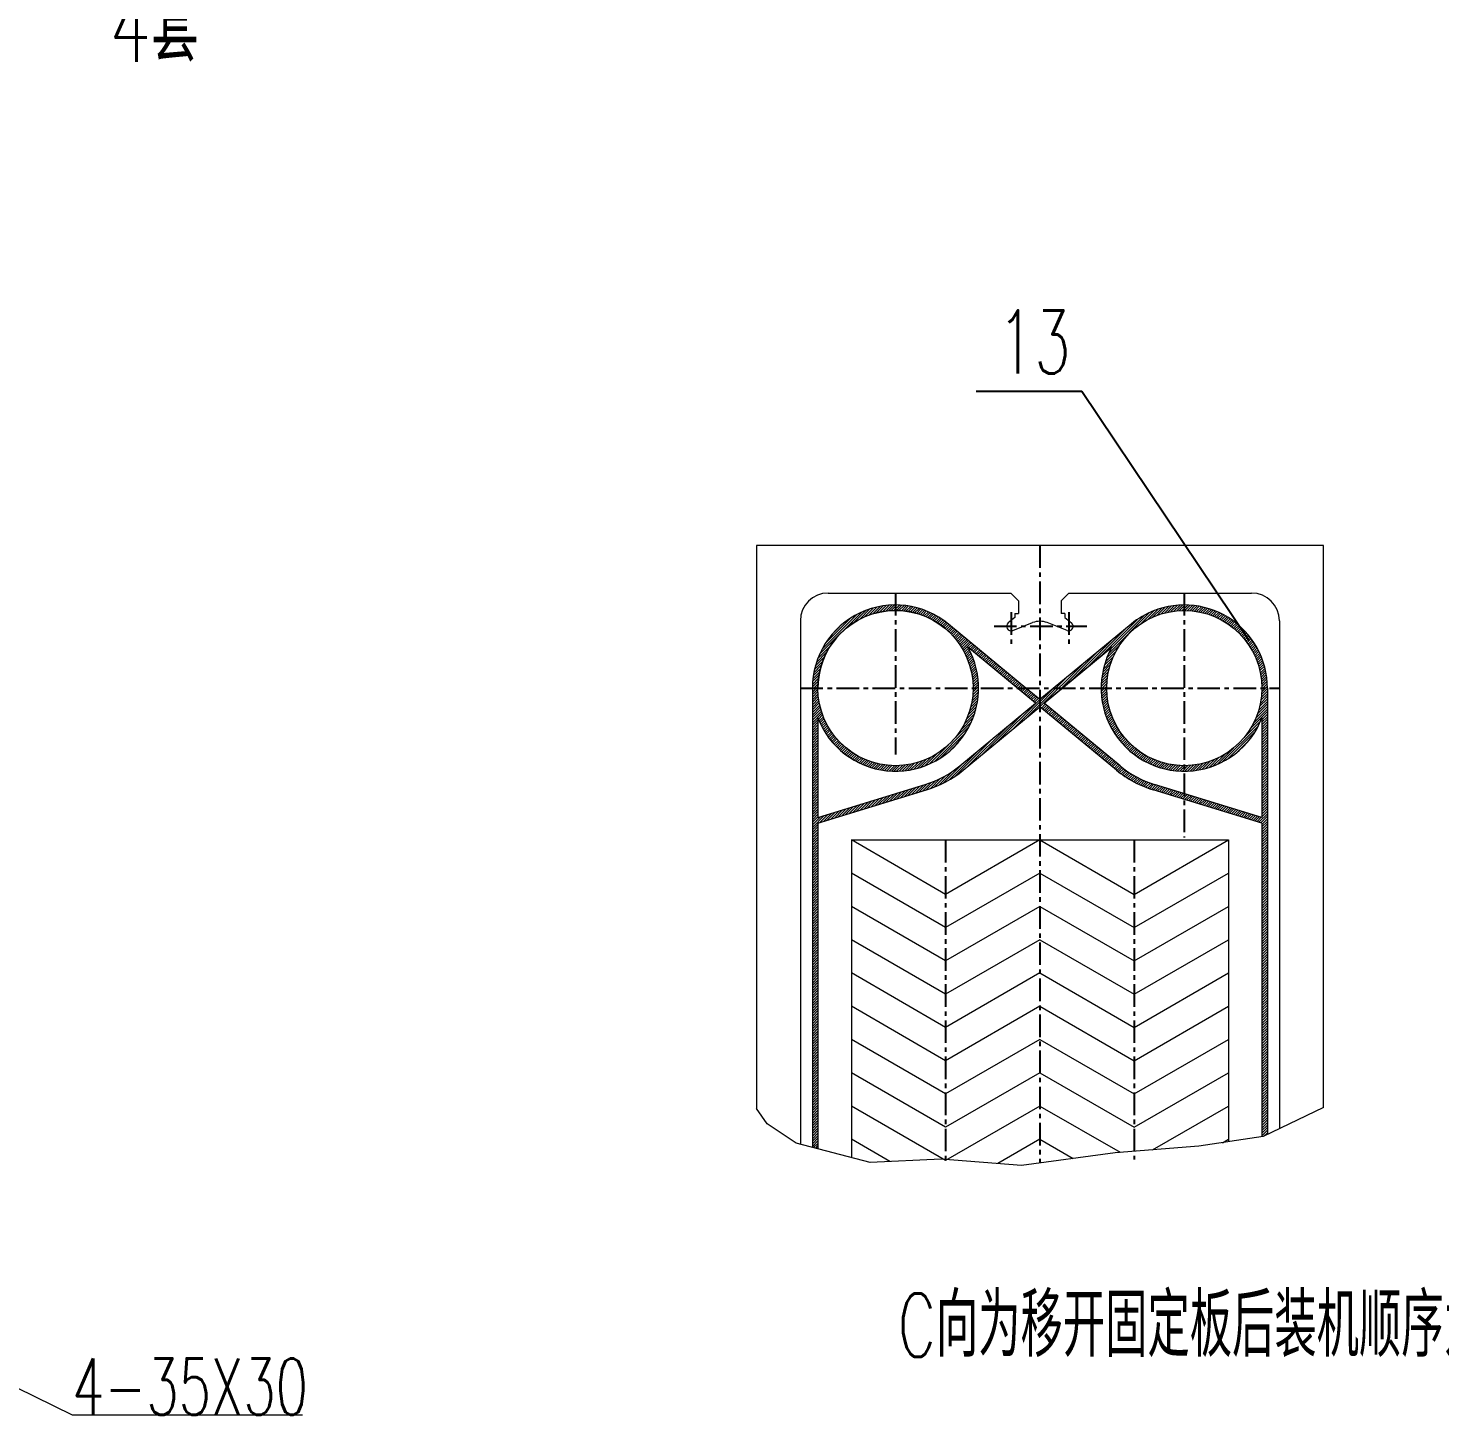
# Model space of a CAD drawing. Header units: millimetres. Extents: x 3265 to 3871, y 967 to 1387.
# Drawn here: x 3465.6 to 3543.9, y 1087.1 to 1164 of the extents above; entities that cross this region are included whole.
import ezdxf

# ---------------------------------------------------------------- set-up
doc = ezdxf.new("R2010")
doc.units = ezdxf.units.MM
doc.linetypes.add('CENTER', pattern=[2, 1.25, -0.25, 0.25, -0.25])
doc.linetypes.add('CENTER2', pattern=[28.575, 19.05, -3.175, 3.175, -3.175])
doc.layers.add('1', color=1, linetype='Continuous', lineweight=18, true_color=0xff0000)
doc.layers.add('2', color=2, linetype='Continuous', lineweight=18, true_color=0xffff00)
doc.layers.add('LAYER2', color=2, linetype='Continuous', lineweight=25)
doc.styles.add('HZ', font='txt.shx', dxfattribs={"width": 0.67, "bigfont": 'hztxt.shx'})
doc.styles.add('STYLE1', font='txt.shx', dxfattribs={"width": 0.67, "bigfont": 'hztxt.shx'})

msp = doc.modelspace()

# ---------------------------------------------------------------- hatches: boundary and pattern name
at = {"layer": '2', "linetype": 'CENTER2'}
h = msp.add_hatch(dxfattribs=at)
h.set_pattern_fill('ANSI31', color=256, scale=0.8, style=0)
h.set_pattern_definition([(45, (7416.18848, 813.83804), (-0.070710678, 0.070710678), [])])
h.paths.add_polyline_path([(3513.69659, 1132.00483), (3513.69659, 1131.69763, -0.41421356), (3517.99739, 1127.39683), (3518.30459, 1127.39683, 0.12887693), (3517.71215, 1129.65713), (3520.44574, 1127.39683), (3520.92782, 1127.39683), (3520.52147, 1127.73283), (3516.63298, 1130.94807, 0.17446512)])
h.paths.add_polyline_path([(3513.69659, 1131.69763), (3513.69659, 1132.00483, 0.41421356), (3509.08859, 1127.39683), (3509.39579, 1127.39683, -0.41421356)])
h.paths.add_polyline_path([(3518.30459, 1127.39683), (3517.99739, 1127.39683, -1), (3509.39579, 1127.39683), (3509.08859, 1127.39683), (3509.08859, 1101.952), (3509.39579, 1101.87191), (3509.39579, 1119.91731), (3515.41841, 1121.7555, 0.09898958), (3517.45517, 1122.85124), (3521.69915, 1126.36043), (3521.69915, 1126.75905), (3520.92782, 1127.39683), (3520.44574, 1127.39683), (3521.45811, 1126.55974), (3517.25941, 1123.08799, -0.09845962), (3515.33996, 1122.05276), (3509.39579, 1120.22486), (3509.39579, 1125.74251, 0.83139992)])
h.paths.add_polyline_path([(3525.69055, 1129.66491, 0.12936982), (3525.09371, 1127.39683), (3525.40091, 1127.39683, -0.41421356), (3529.70171, 1131.69763), (3529.70171, 1132.00483, 0.11313789), (3527.69476, 1131.54482, 0.06014015), (3526.76533, 1130.94807), (3522.47049, 1127.39683), (3522.94755, 1127.39683)])
h.paths.add_polyline_path([(3522.94755, 1127.39683), (3522.47049, 1127.39683), (3521.69915, 1126.75905), (3521.69915, 1126.36043), (3525.94314, 1122.85124, 0.09898958), (3527.9799, 1121.7555), (3529.70171, 1121.22998), (3529.70171, 1121.54741), (3528.05835, 1122.05276, -0.09845962), (3526.1389, 1123.08799), (3521.93768, 1126.56182)])
h.paths.add_polyline_path([(3525.40091, 1127.39683), (3525.09371, 1127.39683, 0.41421356), (3529.70171, 1122.78883), (3529.70171, 1123.09603, -0.41421356)])
h.paths.add_polyline_path([(3529.70171, 1132.00483), (3529.70171, 1131.69763, -0.41421356), (3534.00251, 1127.39683), (3534.30971, 1127.39683, 0.41421356)])
h.paths.add_polyline_path([(3534.30971, 1127.39683), (3534.00251, 1127.39683, -0.41421356), (3529.70171, 1123.09603), (3529.70171, 1122.78883, 0.31031944), (3534.00251, 1125.74251), (3534.00251, 1120.22486), (3529.70171, 1121.54741), (3529.70171, 1121.22998), (3534.00251, 1119.91731), (3534.00251, 1102.53217), (3534.07842, 1102.54355), (3534.30971, 1102.65496)])

# ---------------------------------------------------------------- linework, layer by layer
at = {"color": 3, "linetype": 'CENTER'}
for p, q in [((3521.69915, 1135.306), (3521.69915, 1101.07717)), ((3513.69659, 1132.66531), (3513.69659, 1123.72089)), ((3529.70171, 1132.66531), (3529.70171, 1119.11317)), ((3520.10171, 1131.59677), (3520.10171, 1129.76037)), ((3523.29659, 1131.59677), (3523.29659, 1129.76037)), ((3519.15966, 1130.82211), (3524.29744, 1130.82211)), ((3508.42811, 1127.39683), (3534.97019, 1127.39683)), ((3516.47675, 1118.98153), (3516.47675, 1101.27425)), ((3526.92155, 1118.98153), (3526.92155, 1101.27425))]:
    msp.add_line(p, q, dxfattribs=at)
at = {"layer": '1', "linetype": 'Continuous'}
for p, q in [((3537.41243, 1135.306), (3505.98587, 1135.306)), ((3505.98587, 1135.306), (3505.98587, 1104.10519)), ((3537.41243, 1104.14943), (3537.41243, 1135.306)), ((3509.96411, 1132.66531), (3520.08635, 1132.66531)), ((3520.08635, 1132.66531), (3520.51643, 1132.23523)), ((3520.51643, 1132.23523), (3520.51643, 1131.52867)), ((3523.31195, 1132.66531), (3522.88187, 1132.23523)), ((3522.88187, 1132.23523), (3522.88187, 1131.52867)), ((3523.31195, 1132.66531), (3533.43419, 1132.66531)), ((3520.31675, 1131.31363), (3519.9467, 1131.01281)), ((3520.31675, 1131.52867), (3520.31675, 1131.31363)), ((3520.31675, 1131.52867), (3520.51643, 1131.52867)), ((3523.08155, 1131.52867), (3522.88187, 1131.52867)), ((3523.08155, 1131.52867), (3523.08155, 1131.31363)), ((3523.08155, 1131.31363), (3523.45161, 1131.01281)), ((3508.42811, 1131.12931), (3508.42811, 1102.12418)), ((3520.92782, 1127.39683), (3516.63298, 1130.94807)), ((3520.19072, 1130.59304), (3521.29862, 1131.02351)), ((3526.76533, 1130.94807), (3521.69915, 1126.75905)), ((3523.20759, 1130.59304), (3522.09969, 1131.02351)), ((3534.97019, 1131.12931), (3534.97019, 1102.97309)), ((3521.45811, 1126.55974), (3517.71215, 1129.65713)), ((3525.69055, 1129.66491), (3521.93768, 1126.56182)), ((3521.9402, 1126.55974), (3525.68616, 1129.65713)), ((3509.08859, 1127.39683), (3509.08859, 1101.952)), ((3521.69915, 1126.75905), (3520.52147, 1127.73283)), ((3534.30971, 1127.39683), (3534.30971, 1102.65496)), ((3517.25941, 1123.08799), (3521.46062, 1126.56182)), ((3526.1389, 1123.08799), (3521.93768, 1126.56182)), ((3509.39579, 1125.74251), (3509.39579, 1120.22486)), ((3517.45517, 1122.85124), (3521.69915, 1126.36043)), ((3525.94314, 1122.85124), (3521.69915, 1126.36043)), ((3534.00251, 1125.74251), (3534.00251, 1120.22486)), ((3509.39579, 1120.22486), (3515.33996, 1122.05276)), ((3534.00251, 1120.22486), (3528.05835, 1122.05276)), ((3509.39579, 1119.91731), (3515.41841, 1121.7555)), ((3534.00251, 1119.91731), (3527.9799, 1121.7555)), ((3509.39579, 1119.91731), (3509.39579, 1101.87191)), ((3534.00251, 1119.91731), (3534.00251, 1102.53217)), ((3511.25435, 1118.98153), (3532.14395, 1118.98153)), ((3511.25435, 1118.98153), (3511.25435, 1101.3874)), ((3532.14395, 1118.98153), (3532.14395, 1102.25357)), ((3506.58138, 1103.25727), (3505.98587, 1104.10519)), ((3537.41243, 1104.14943), (3534.07842, 1102.54355)), ((3508.18835, 1102.18668), (3506.58138, 1103.25727)), ((3534.07842, 1102.54355), (3530.50737, 1102.00825)), ((3531.81842, 1102.20478), (3532.14395, 1102.39273)), ((3512.29505, 1101.11609), (3508.18835, 1102.18668)), ((3525.86502, 1101.65139), (3520.687, 1100.93766)), ((3530.50737, 1102.00825), (3525.86502, 1101.65139)), ((3516.2232, 1101.29453), (3512.29505, 1101.11609)), ((3520.687, 1100.93766), (3516.2232, 1101.29453))]:
    msp.add_line(p, q, dxfattribs=at)
for centre in [(3513.69659, 1127.39683), (3529.70171, 1127.39683)]:
    msp.add_circle(centre, 4.3008, dxfattribs=at)
for centre, radius, start, end in [((3509.96411, 1131.12931), 1.536, 90, 180), ((3513.69659, 1127.39683), 4.608, 50.4139713, 180), ((3529.70171, 1127.39683), 4.608, 0, 115.8195029), ((3533.43419, 1131.12931), 1.536, 0, 90), ((3513.69659, 1127.39683), 4.3008, 50.4139713, 180), ((3529.70171, 1127.39683), 4.608, 111.2423171, 129.5860287), ((3520.10171, 1130.82211), 0.24576, 129.1074255, 291.2337221), ((3521.69915, 1129.99267), 1.10592, 90, 111.2337221), ((3521.69915, 1129.99267), 1.10592, 68.7662779, 90), ((3523.29659, 1130.82211), 0.24576, 248.7662779, 50.8925745), ((3513.69659, 1127.39683), 4.608, 201.0394698, 29.4856104), ((3529.70171, 1127.39683), 4.608, 150.5143896, 338.9605302), ((3513.69659, 1127.39683), 5.59104, 287.0932439, 309.5860287), ((3513.69659, 1127.39683), 5.89824, 286.972958, 309.5860287), ((3529.70171, 1127.39683), 5.59104, 230.4139713, 252.9067561)]:
    msp.add_arc(centre, radius, start, end, dxfattribs=at)
at = {"layer": '2', "linetype": 'CENTER2'}
for p, q in [((3516.47675, 1115.96637), (3511.25435, 1118.98153)), ((3521.69915, 1118.98153), (3516.47675, 1115.96637)), ((3521.69915, 1118.98153), (3526.92155, 1115.96637)), ((3526.92155, 1115.96637), (3532.14395, 1118.98153)), ((3516.47675, 1114.12317), (3511.25435, 1117.13833)), ((3521.69915, 1117.13833), (3516.47675, 1114.12317)), ((3521.69915, 1117.13833), (3526.92155, 1114.12317)), ((3526.92155, 1114.12317), (3532.14395, 1117.13833)), ((3516.47675, 1112.27997), (3511.25435, 1115.29513)), ((3521.69915, 1115.29513), (3516.47675, 1112.27997)), ((3521.69915, 1115.29513), (3526.92155, 1112.27997)), ((3526.92155, 1112.27997), (3532.14395, 1115.29513)), ((3516.47675, 1110.43677), (3511.25435, 1113.45193)), ((3521.69915, 1113.45193), (3516.47675, 1110.43677)), ((3521.69915, 1113.45193), (3526.92155, 1110.43677)), ((3526.92155, 1110.43677), (3532.14395, 1113.45193)), ((3516.47675, 1108.59357), (3511.25435, 1111.60873)), ((3521.69915, 1111.60873), (3516.47675, 1108.59357)), ((3521.69915, 1111.60873), (3526.92155, 1108.59357)), ((3526.92155, 1108.59357), (3532.14395, 1111.60873)), ((3516.47675, 1106.75037), (3511.25435, 1109.76553)), ((3521.69915, 1109.76553), (3516.47675, 1106.75037)), ((3521.69915, 1109.76553), (3526.92155, 1106.75037)), ((3526.92155, 1106.75037), (3532.14395, 1109.76553)), ((3516.47675, 1104.90717), (3511.25435, 1107.92233)), ((3521.69915, 1107.92233), (3516.47675, 1104.90717)), ((3521.69915, 1107.92233), (3526.92155, 1104.90717)), ((3526.92155, 1104.90717), (3532.14395, 1107.92233)), ((3516.47675, 1103.06397), (3511.25435, 1106.07913)), ((3521.69915, 1106.07913), (3516.47675, 1103.06397)), ((3521.69915, 1106.07913), (3526.92155, 1103.06397)), ((3526.92155, 1103.06397), (3532.14395, 1106.07913)), ((3516.47675, 1101.22077), (3511.25435, 1104.23593)), ((3521.69915, 1104.23593), (3516.47675, 1101.22077)), ((3521.69915, 1104.23593), (3526.1392, 1101.67247)), ((3527.94424, 1101.81122), (3532.14395, 1104.23593)), ((3513.38017, 1101.16538), (3511.25435, 1102.39273)), ((3521.69915, 1102.39273), (3519.36234, 1101.04356)), ((3521.69915, 1102.39273), (3523.5386, 1101.33072))]:
    msp.add_line(p, q, dxfattribs=at)
at = {"layer": '2'}
msp.add_line((3435.96288, 1102.78583), (3468.06419, 1087.12837), dxfattribs=at)
at = {"layer": '2', "ltscale": 0.5}
msp.add_line((3468.06419, 1087.12837), (3480.83018, 1087.12837), dxfattribs=at)
at = {"layer": '2', "linetype": 'CENTER2'}
msp.add_arc((3529.70171, 1127.39683), 5.89824, 230.4139713, 253.027042, dxfattribs=at)
at = {"layer": 'LAYER2', "linetype": 'Continuous', "ltscale": 200}
for p, q in [((3518.17105, 1143.8421), (3524.0195, 1143.8421)), ((3524.0195, 1143.8421), (3533.29574, 1130.0282))]:
    msp.add_line(p, q, dxfattribs=at)

# ---------------------------------------------------------------- texts
at = {"layer": '2', "width": 0.67}
for s, height, style, p in [('C向为移开固定板后装机顺序为1A.2B.3A......的排列顺序.', 3.5, 'HZ', (3513.82459, 1090.3438)), ('4-35X30', 3.1185, 'STYLE1', (3468.06419, 1087.12837))]:
    msp.add_text(s, height=height, dxfattribs=dict(at, style=style)).set_placement(p)
at = {"layer": '2', "insert": (3470.13176, 1162.10843), "char_height": 4, "width": 48.6898571, "attachment_point": 7, "style": 'HZ'}
msp.add_mtext('4套', dxfattribs=at)
at = {"layer": 'LAYER2', "linetype": 'Continuous', "ltscale": 200, "style": 'HZ', "width": 0.67}
msp.add_text('13', height=3.5, dxfattribs=at).set_placement((3519.37532, 1144.82516))

doc.saveas('drawing.dxf')
